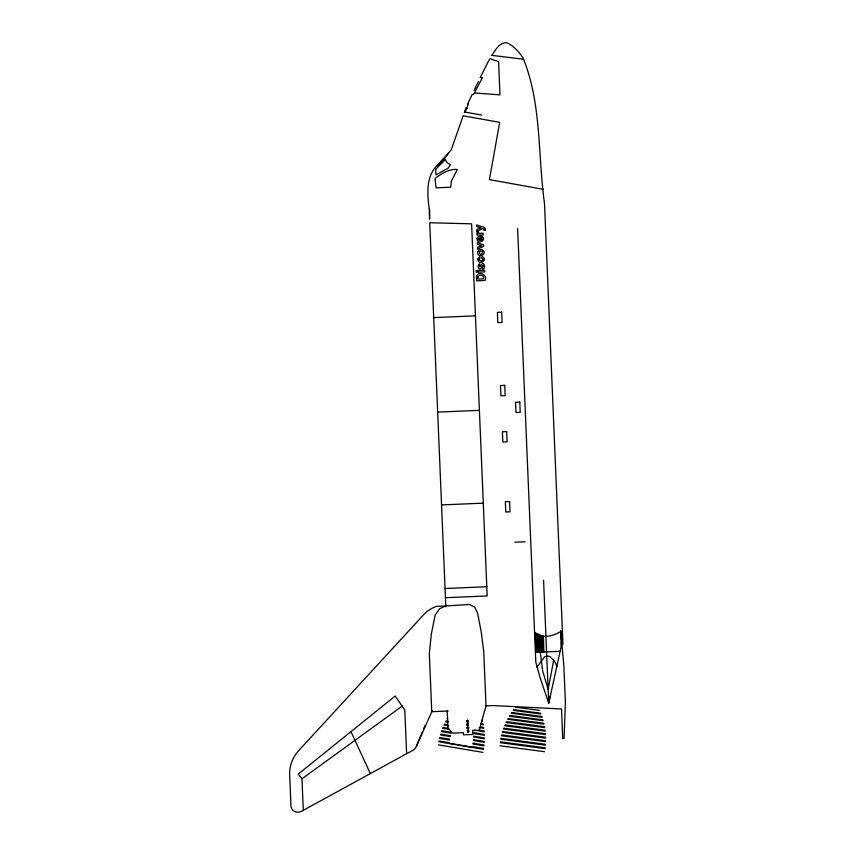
<?xml version="1.0" encoding="UTF-8"?>
<svg xmlns="http://www.w3.org/2000/svg" width="855" height="855" viewBox="0 0 855 855"><rect width="100%" height="100%" fill="white"/><g stroke="black" fill="none" stroke-linecap="round" stroke-linejoin="round"><path stroke-width="1.28" d="M543.406 636.195L543.919 652.002M553.634 660.423L548.151 689.376L542.711 671.09L540.189 651.446L539.494 634.816M549.829 696.665L548.739 703.238L539.954 677.213L535.796 662.08L517.617 228.584M447.208 711.039L447.902 727.744L452.348 733.109L463.357 732.649L463.453 734.851L472.868 734.456L472.708 730.512L479.217 730.245L486.014 705.867L493.121 705.567L561.532 708.966L562.686 738.538L564.054 738.485L565.401 702.532L563.905 666.708L560.773 630.958L560.656 631.567C552.79 636.377 542.487 638.76 534.557 632.582M465.89 108.66C467.322 105.454 463.976 114.271 464.639 111.887M464.372 112.593L466.285 107.666L467.322 108.393M445.786 605.949L436.681 606.334A30.032 30.032 0 0 0 423.727 614.617L298.705 750.626A34.595 34.595 0 0 0 289.599 773.198L291.01 806.97A7.139 7.139 0 0 0 301.334 811.384L412.484 750.508A9.095 9.095 0 0 0 416.481 746.041L422.53 731.538M423.535 729.123L425.042 725.5M416.481 746.041L432.192 710.911M474.108 90.32L478.458 81.364M467.225 720.53L467.129 721.855L468.401 721.951L467.877 720.305L466.862 720.541L466.766 721.866L468.038 721.962L467.514 720.316M467.364 723.886L467.268 725.211L468.54 725.307L468.016 723.661L467.001 723.896L466.905 725.222L468.487 724.687L467.653 723.672M467.503 727.242L468.027 728.898M468.316 728.684L467.792 727.039M467.642 730.598L468.166 732.254M468.455 732.04L467.931 730.394M489.21 59.743L480.147 77.645L482.455 77.549L473.585 94.488L472.099 94.542L467.749 103.893L468.305 103.872L465.152 112.112L481.728 115.083M491.882 55.372C495.494 50.124 499.299 42.205 506.801 42.75C513.887 45.86 519.06 52.027 523.271 58.322M479.388 251.627C479.676 259.14 485.918 249.2 479.965 251.274M437.471 165.068C425.833 176.333 427.286 193.615 429.125 208.246M448.586 152.81C447.411 156.005 434.404 170.38 438.252 164.213L451.237 149.892L463.132 115.788L499.694 122.34L489.413 179.636L543.182 189.286M447.176 605.906L469.384 604.464L474.76 607.21L477.646 613.313L481.28 632.294L483.738 651.446L486.014 705.867M303.29 810.316L301.965 778.755L402.139 706.145M447.208 605.393L439.641 608.685L435.163 615.087L431.273 634.389L429.328 653.722L431.764 711.681L448.191 710.997M467.279 730.619L468.294 730.373L469.128 731.388L467.193 731.944M433.699 317.611L475.444 315.858M437.664 412.099L479.409 410.347M441.554 504.899L483.299 503.157M514.881 542.22L525.066 541.792M445.06 588.507L486.794 586.754M445.444 597.698L487.179 595.956L471.586 223.828L429.734 222.749L445.818 606.697M560.217 651.318L535.38 652.29M536.94 667.103L544.656 656.768L546.762 656.191L549.797 656.437L554.489 661.31L557.193 666.259M474.354 92.971L499.983 94.852L498.583 61.646L489.872 58.664M491.914 55.372L523.602 59.23C541.717 104.898 537.806 155.354 544.485 203.415L562.953 644.125M515.757 707.213L539.409 710.366M513.844 709.639L540.606 713.209M513.331 710.334L540.926 714.021M511.792 712.504L541.846 716.522M511.311 713.23L542.113 717.334M509.879 715.475L542.904 719.878M509.441 716.223L543.139 720.722M508.127 718.542L543.801 723.298M507.72 719.301L543.994 724.142M506.523 721.684L544.517 726.75M506.149 722.475L544.667 727.616M505.081 724.901L545.062 730.234M504.749 725.713L545.169 731.111M503.809 728.182L545.437 733.74M503.52 729.016L545.501 734.616M502.697 731.527L545.629 737.256M502.451 732.361L545.65 738.122M501.757 734.926L545.65 740.783M501.554 735.76L545.629 741.638M500.987 738.357L545.49 744.299M500.827 739.201L545.426 745.154M500.389 741.83L545.159 747.804M500.271 742.685L545.052 748.659M499.919 745.752L544.582 751.716M481.739 720.412L482.305 720.498M481.942 721.246L482.509 721.342M480.702 723.544L483.075 723.95M447.154 718.692L447.774 718.798M480.82 724.388L483.246 724.805M445.883 721.032L448.415 721.46M481.141 726.996L483.674 727.423M445.487 721.812L448.052 722.24M479.206 727.509L483.802 728.289M444.333 724.196L446.994 724.645M479.334 730.117L484.101 730.918M443.969 724.997L448.79 725.82M474.13 730.106L484.176 731.805M442.943 727.434L447.913 728.278M474.001 732.692L484.347 734.434M442.623 728.246L448.736 729.283M473.948 733.547L484.379 735.311M441.714 730.736L451.29 732.361M473.745 736.155L484.422 737.961M441.437 731.559L451.066 733.195M473.67 737.01L484.411 738.827M440.656 734.103L450.446 735.749M473.403 739.639L484.315 741.488M440.421 734.926L450.254 736.593M473.307 740.494L484.261 742.343M439.769 737.502L449.687 739.18M472.965 743.123L484.037 744.994M439.577 738.346L449.516 740.024M472.847 743.968L483.941 745.849M439.053 740.954L449.025 742.642M472.452 746.607L483.577 748.488M448.576 743.145L472.591 747.206M438.904 741.798L483.438 749.333M438.444 744.855L482.872 752.368M301.965 778.755L298.224 774.106L395.16 696.066L404.789 709.981L406.617 753.715M350.935 731.677L370.365 773.572M543.31 652.034L542.102 635.992M542.701 652.055L541.578 635.757M542.102 652.076L541.055 635.522M541.493 652.109L540.542 635.286M540.884 652.13L540.018 635.051M560.773 630.958L561.062 647.128L548.739 703.238L543.577 580.192M538.96 634.581L539.697 652.183M538.426 634.335L539.174 652.205M537.902 634.1L538.661 652.226M537.368 633.854L538.137 652.247M536.833 633.619L537.613 652.269M536.299 633.373L537.09 652.29M535.764 633.138L536.566 652.312M535.23 632.892L536.053 652.333M478.501 270.49L478.576 272.125L484.71 271.869L484.635 270.233L476.171 270.586L476.235 272.221L477.742 272.157L477.667 270.533M476.47 276.731L476.598 280.814L485.063 280.461C488.013 274.22 477.795 270.426 476.47 276.731M484.603 266.172L484.187 268.192L482.84 269.207L482.53 267.583C484.379 263.308 481.632 266.525 480.606 269.036C477.774 269.614 477.229 264.505 479.708 263.778C479.388 269.475 479.762 266.268 482.434 263.447A1.796 1.774 87.6 0 1 483.577 263.8L484.603 266.172M477.913 259.033C477.913 266.675 489.188 259.193 481.985 256.564L481.782 258.178L483 259.311A1.208 1.197 87.6 0 1 482.327 260.497C480.692 261.951 477.699 259.332 480.104 258.338L479.741 256.735L477.913 259.033M477.945 276.849L477.956 279.04L483.567 278.805C485.031 275.043 479.024 273.889 477.945 276.849M477.646 252.107C476.94 258.68 487.574 254.94 483.022 250.259A3.078 3.057 87.6 0 0 481.344 249.489L478.896 250.034L477.646 252.107M477.09 238.684C476.855 245.813 488.066 239.614 481.536 236.29L482.177 239.453L480.777 240.341L480.606 236.247L478.373 236.76A2.554 2.533 87.6 0 0 477.229 238.096L477.09 238.684M485.426 229.375L485.362 230.305L484.101 230.508L484.037 229.311L482.915 228.595L476.855 231.203L476.78 229.461L481.076 227.804L476.663 226.543L476.588 224.854L484.507 227.505L485.426 229.375M435.569 170.519L436.103 174.88L448.287 168.029L450.382 164.769L446.898 162.471L445.412 159.554L436.082 168.798L435.569 170.519M476.812 231.662L477.827 233.575L476.962 233.618L477.026 235.136L483.161 234.879L483.086 233.244L479.131 233.265L478.287 232.667L478.458 231.577L476.812 231.662M435.216 179.668L436.071 187.822L450.713 187.213L451.397 181.004L457.404 169.461C449.164 168.766 441.757 173.447 435.387 178.171L435.216 179.668M478.373 238.716L478.725 240.052L479.783 240.351L479.687 237.904L478.373 238.716M467.14 727.263L467.054 728.588L468.679 728.674L468.764 727.349L467.14 727.263M483.641 246.347L477.603 249.094L477.539 247.384L481.654 245.706L477.411 244.359L477.336 242.681L483.577 244.883L483.641 246.347M429.445 208.695L429.573 219.147L429.445 208.695M501.661 312.182L497.407 312.364L497.834 322.613L502.099 322.442L501.661 312.182M504.728 385.349L500.474 385.53L500.902 395.78L505.166 395.609L504.728 385.349M519.797 402.107L515.544 402.288L515.971 412.538L520.235 412.367L519.797 402.107M506.673 431.572L502.409 431.754L502.836 442.014L507.101 441.832L506.673 431.572M509.601 501.564L505.337 501.746L505.775 511.995L510.029 511.824L509.601 501.564"/></g></svg>
